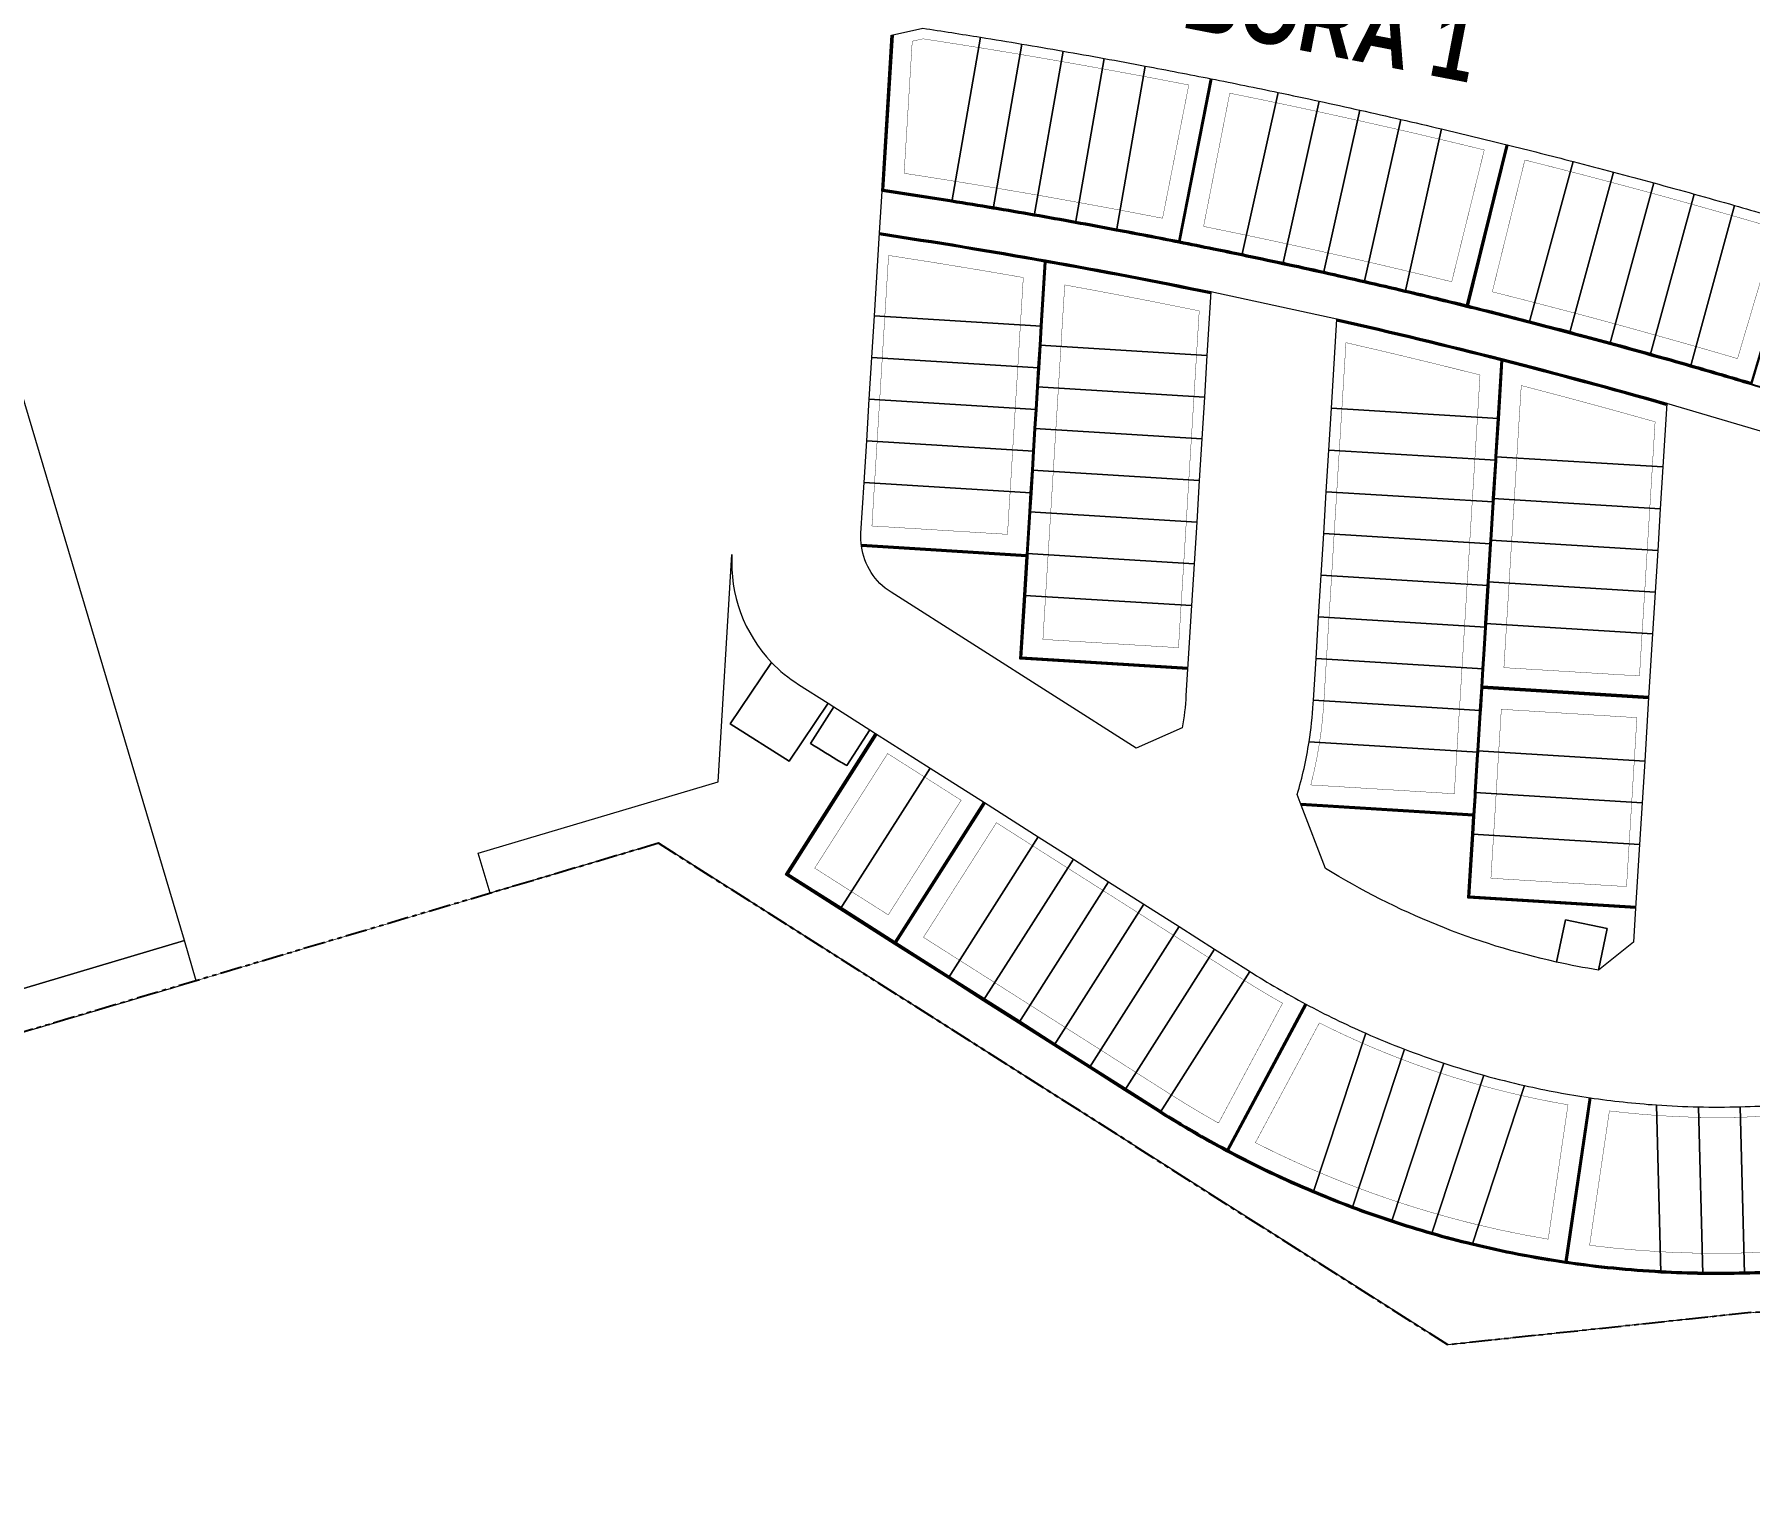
# Model space of a CAD drawing. Header units: centimetres. Extents: x -6122352 to 6876996, y -1694241 to 2592194.
# Drawn here: x 862755 to 1109007, y -564346 to -353363 of the extents above; entities that cross this region are included whole.
import ezdxf

# ---------------------------------------------------------------- set-up
doc = ezdxf.new("R2010")
doc.units = ezdxf.units.CM
doc.header["$MEASUREMENT"] = 0
doc.linetypes.add('23585-XR-AR-DAMAC PLOT LIMITS$0$PHANTOM2', pattern=[1.25, 0.625, -0.125, 0.125, -0.125, 0.125, -0.125])
doc.linetypes.add('XR-AR-END-SETTING OUT PLAN$0$23261-XR-AR-SI-GF$0$HIDDEN', pattern=[0.375, 0.25, -0.125])
for name, color, linetype, lineweight, true_color in [('08-Compound Wall-2', 6, 'Continuous', 25, 0xff00ff), ('23585-XR-AR-DAMAC PLOT LIMITS$0$1-End units', 7, 'Continuous', 5, 0xf8991e), ('23585-XR-AR-DAMAC PLOT LIMITS$0$1-Open Space', 7, 'Continuous', 5, 0x90cf5a), ('23585-XR-AR-DAMAC PLOT LIMITS$0$1-Utility', 7, 'Continuous', 5, 0x8db1ff)]:
    doc.layers.add(name, color=color, linetype=linetype, lineweight=lineweight, true_color=true_color)
for name, color, linetype, lineweight in [('23585-XR-AR-BOUNDARY WALLS AND SETBACKS$0$A-ANNO-TEXT', 3, 'Continuous', 25), ('23585-XR-AR-DAMAC PLOT LIMITS$0$1-Mid units', 41, 'Continuous', 5), ('23585-XR-AR-DAMAC PLOT LIMITS$0$1-Retail', 10, 'Continuous', 5), ('A-ANNO-TEXT', 3, 'Continuous', 25)]:
    doc.layers.add(name, color=color, linetype=linetype, lineweight=lineweight)
for name, color, linetype in [('23585-XR-AR-BOUNDARY WALLS AND SETBACKS$0$cluster name', 2, 'Continuous'), ('23585-XR-AR-BOUNDARY WALLS AND SETBACKS$0$setback', 7, 'XR-AR-END-SETTING OUT PLAN$0$23261-XR-AR-SI-GF$0$HIDDEN'), ('23585-XR-AR-DAMAC PLOT LIMITS$0$PROJECT_LIMIT', 1, 'Continuous'), ('@MI-REF LAYER', 7, 'Continuous')]:
    doc.layers.add(name, color=color, linetype=linetype)
doc.layers.add('23585-XR-AR-DAMAC PLOT LIMITS$0$D-Phase New', color=7, linetype='Continuous', true_color=0x000080)
doc.styles.add('23585-XR-AR-BOUNDARY WALLS AND SETBACKS$0$Arial', font='arialbd.ttf')

# ---------------------------------------------------------------- blocks, each defined once
blk = doc.blocks.new('23585-XR-AR-BOUNDARY WALLS AND SETBACKS$0$A$Cfa569a08')
at = {"layer": '23585-XR-AR-BOUNDARY WALLS AND SETBACKS$0$cluster name', "style": '23585-XR-AR-BOUNDARY WALLS AND SETBACKS$0$Arial', "width": 0.8}
blk.add_text('BORA BORA 1', height=10, rotation=36.5671, dxfattribs=at).set_placement((497316.43, 2769394.95))
blk = doc.blocks.new('23585-XR-AR-BOUNDARY WALLS AND SETBACKS')
at = {"layer": '08-Compound Wall-2'}
for points in [[(497446.49, 2769446.87, 0.002512), (497438.62, 2769442.2, 0.002512), (497430.79, 2769437.46, 0.001647), (497425.69, 2769434.31, 0.001647), (497420.6, 2769431.12, 0.001647), (497415.54, 2769427.9, 0.001647), (497410.5, 2769424.65, 0.002526), (497402.81, 2769419.59, 0.002512), (497395.21, 2769414.49, 0.001647), (497390.26, 2769411.1, 0.001647), (497385.33, 2769407.69, 0.001647), (497380.42, 2769404.23, 0.001647), (497375.54, 2769400.75, 0.001144), (497372.16, 2769398.31, 0.001382), (497368.09, 2769395.34, 0.002513), (497360.74, 2769389.89, 0.001647), (497355.95, 2769386.28, 0.001647), (497351.18, 2769382.64, 0.001647), (497346.44, 2769378.96, 0.001647), (497341.72, 2769375.25, 0.002782), (497333.81, 2769368.92), (497318.23, 2769385.06)], [(497426.18, 2769462.73), (497438.43, 2769442.32, 0.002485), (497430.69, 2769437.63, 0.001647), (497425.58, 2769434.48, 0.001647), (497420.49, 2769431.29, 0.001647), (497415.43, 2769428.07, 0.001647), (497410.39, 2769424.81, 0.002498), (497402.78, 2769419.82), (497389.6, 2769439.63)], [(497389.43, 2769439.52), (497402.61, 2769419.71, 0.002485), (497395.1, 2769414.66, 0.001647), (497390.15, 2769411.27, 0.001647), (497385.21, 2769407.85, 0.001647), (497380.31, 2769404.4, 0.001647), (497375.42, 2769400.91, 0.001144), (497372.04, 2769398.47, 0.001355), (497368.05, 2769395.56), (497353.93, 2769414.72)], [(497391.47, 2769404.65, -0.006745), (497411.69, 2769418.26, -0.00678), (497432.38, 2769431.39)], [(497461.69, 2769401.03), (497444.49, 2769384.43), (497442.73, 2769386.26), (497440.75, 2769388.31), (497438.56, 2769390.58), (497438.21, 2769390.94), (497434.39, 2769394.89), (497434.04, 2769395.26), (497430.23, 2769399.21), (497429.87, 2769399.58), (497426.06, 2769403.53), (497425.71, 2769403.89), (497421.89, 2769407.84), (497421.54, 2769408.21), (497417.73, 2769412.16), (497411.92, 2769418.17, -0.006741), (497432.48, 2769431.22)], [(497391.59, 2769404.49, -0.006727), (497411.75, 2769418.06), (497417.58, 2769412.02), (497421.39, 2769408.07), (497421.75, 2769407.7), (497425.56, 2769403.75), (497425.92, 2769403.39), (497429.73, 2769399.44), (497430.08, 2769399.07), (497433.9, 2769395.12), (497434.25, 2769394.75), (497438.06, 2769390.8), (497438.42, 2769390.44), (497440.61, 2769388.17), (497442.59, 2769386.12), (497444.42, 2769384.22), (497446.75, 2769381.8), (497446.96, 2769381.59), (497450.77, 2769377.64), (497450.92, 2769377.49), (497451.13, 2769377.27), (497454.94, 2769373.32), (497455.3, 2769372.95), (497457.14, 2769371.05), (497439.29, 2769353.82)], [(497353.77, 2769414.6), (497367.89, 2769395.45, 0.002485), (497360.62, 2769390.05, 0.001647), (497355.83, 2769386.44, 0.001647), (497351.06, 2769382.79, 0.001647), (497346.32, 2769379.12, 0.001647), (497341.6, 2769375.41, 0.002731), (497333.83, 2769369.19), (497318.37, 2769385.2)], [(497338, 2769364.59, -0.006667), (497356.96, 2769379.5, -0.006688), (497376.37, 2769393.95)], [(497413.93, 2769355.05), (497396.73, 2769338.45), (497390.52, 2769344.88), (497386.63, 2769348.91), (497386.35, 2769349.2), (497382.18, 2769353.52), (497380.28, 2769355.49), (497378.02, 2769357.83), (497376.11, 2769359.81), (497373.85, 2769362.15), (497371.94, 2769364.12), (497369.68, 2769366.47), (497367.78, 2769368.44), (497365.51, 2769370.78), (497363.61, 2769372.76), (497357.18, 2769379.42, -0.006654), (497376.49, 2769393.79)], [(497527.25, 2769387.24), (497545.59, 2769372.07, 0.003305), (497539.52, 2769364.63, 0.001806), (497536.25, 2769360.54, -0.001277), (497535.77, 2769359.94, -0.010037), (497531.94, 2769355.34, -0.01004), (497527.91, 2769350.9, -0.010055), (497523.71, 2769346.61, -0.022785), (497513.57, 2769337.55), (497498.55, 2769356.01)], [(497527.37, 2769387.39), (497545.87, 2769372.1, 0.003374), (497539.68, 2769364.51, 0.001806), (497536.41, 2769360.41, -0.001277), (497535.93, 2769359.81, -0.010037), (497532.09, 2769355.21, -0.01004), (497528.06, 2769350.76, -0.010055), (497523.85, 2769346.47, -0.022953), (497513.62, 2769337.33)], [(497338.12, 2769364.43, -0.006646), (497357.02, 2769379.3), (497363.46, 2769372.62), (497365.37, 2769370.65), (497367.63, 2769368.3), (497369.54, 2769366.33), (497371.8, 2769363.99), (497373.7, 2769362.01), (497375.97, 2769359.67), (497377.87, 2769357.7), (497380.13, 2769355.35), (497382.04, 2769353.38), (497386.35, 2769348.91), (497369.29, 2769332.44)], [(497498.4, 2769355.89), (497513.42, 2769337.42, -0.022786), (497502.49, 2769329.34, -0.010056), (497497.44, 2769326.09, -0.01004), (497492.27, 2769323.06, -0.010039), (497486.98, 2769320.23, -0.010056), (497481.58, 2769317.62, -0.022786), (497468.98, 2769312.51), (497461.07, 2769334.96)], [(497513.62, 2769337.33, -0.022953), (497502.6, 2769329.17, -0.010056), (497497.54, 2769325.92, -0.01004), (497492.37, 2769322.88, -0.010039), (497487.08, 2769320.06, -0.010056), (497481.66, 2769317.44, -0.022954), (497468.95, 2769312.29)], [(497460.88, 2769334.9), (497468.79, 2769312.45, -0.018462), (497458.27, 2769309.18), (497458.05, 2769309.12), (497452.48, 2769307.62), (497446.68, 2769306.06), (497440.89, 2769304.5), (497435.09, 2769302.95), (497429.3, 2769301.39), (497423.51, 2769299.83), (497414.77, 2769297.48), (497408.59, 2769320.46)], [(497468.95, 2769312.29, -0.01863), (497458.32, 2769308.99), (497458.11, 2769308.93), (497452.53, 2769307.43), (497446.73, 2769305.87), (497440.94, 2769304.31), (497435.15, 2769302.75), (497429.35, 2769301.19), (497423.56, 2769299.64), (497414.72, 2769297.26)]]:
    blk.add_lwpolyline(points, format="xyb", dxfattribs=at)
for points in [[(497482.66, 2769379.3), (497465.47, 2769362.7), (497461.79, 2769366.51), (497459.25, 2769369.14), (497457.42, 2769371.04), (497455.44, 2769373.09), (497455.09, 2769373.46), (497451.27, 2769377.41), (497451.06, 2769377.63), (497450.92, 2769377.78), (497447.1, 2769381.73), (497446.9, 2769381.94), (497444.63, 2769384.29), (497461.83, 2769400.89)], [(497482.8, 2769379.16), (497465.46, 2769362.42), (497461.65, 2769366.37), (497459.11, 2769369), (497457.28, 2769370.9), (497439.49, 2769353.74)], [(497414.07, 2769354.9), (497396.73, 2769338.16), (497390.37, 2769344.75), (497386.49, 2769348.77), (497369.43, 2769332.3)], [(497408.39, 2769320.41), (497414.57, 2769297.43), (497405.74, 2769295.05), (497397, 2769292.7), (497390.82, 2769315.69)], [(497414.72, 2769297.26), (497405.79, 2769294.86), (497396.86, 2769292.45), (497390.62, 2769315.63)]]:
    blk.add_lwpolyline(points, dxfattribs=at)
at = {"layer": '23585-XR-AR-BOUNDARY WALLS AND SETBACKS$0$setback', "ltscale": 40, "const_width": 0.05}
for points in [[(497424.46, 2769459.95), (497434.5, 2769443.23, 0.001691), (497429.22, 2769440.02, 0.001647), (497424.1, 2769436.85, 0.001647), (497419, 2769433.66, 0.001647), (497413.92, 2769430.43, 0.001647), (497408.86, 2769427.16, 0.001705), (497403.65, 2769423.75), (497392.85, 2769439.98, -0.001811), (497398.5, 2769443.68, -0.001605), (497403.54, 2769446.93, -0.001605), (497408.59, 2769450.15, -0.001605), (497413.67, 2769453.33, -0.001605), (497418.76, 2769456.48, -0.001789)], [(497387.85, 2769436.66), (497398.65, 2769420.43, 0.001691), (497393.53, 2769416.97, 0.001647), (497388.56, 2769413.58, 0.001647), (497383.61, 2769410.14, 0.001647), (497378.69, 2769406.68, 0.001647), (497373.79, 2769403.19, 0.001144), (497370.4, 2769400.74, 0.000563), (497368.73, 2769399.53), (497357.16, 2769415.22, -0.001821), (497362.67, 2769419.21, -0.001605), (497367.55, 2769422.69, -0.001605), (497372.45, 2769426.13, -0.001605), (497377.37, 2769429.55, -0.001605), (497382.31, 2769432.93, -0.001789), (497387.85, 2769436.66, -0.001789)], [(497458.59, 2769402.08), (497444.57, 2769388.53), (497442.84, 2769390.32), (497440.65, 2769392.59), (497440.29, 2769392.96), (497436.48, 2769396.91), (497436.13, 2769397.27), (497432.31, 2769401.22), (497431.96, 2769401.59), (497428.15, 2769405.54), (497427.79, 2769405.91), (497423.98, 2769409.86), (497423.62, 2769410.22), (497419.81, 2769414.17), (497416.38, 2769417.73, -0.005528), (497433.2, 2769428.38), (497437.65, 2769423.77), (497441.82, 2769419.45), (497445.99, 2769415.13), (497450.16, 2769410.82), (497454.32, 2769406.5), (497458.59, 2769402.08)], [(497438.26, 2769356.71, 0.025045), (497434.71, 2769361.64, 0.023521), (497430.95, 2769365.93), (497430.64, 2769366.25), (497426.47, 2769370.56), (497422.3, 2769374.88), (497418.14, 2769379.2), (497413.97, 2769383.51), (497409.8, 2769387.83), (497405.63, 2769392.15), (497401.47, 2769396.46), (497394.84, 2769403.33, -0.005498), (497411.26, 2769414.39), (497415.5, 2769410.01), (497419.31, 2769406.06), (497419.66, 2769405.69), (497423.48, 2769401.74), (497423.83, 2769401.37), (497427.64, 2769397.42), (497428, 2769397.06), (497431.81, 2769393.11), (497432.16, 2769392.74), (497435.98, 2769388.79), (497436.33, 2769388.42), (497438.52, 2769386.16), (497440.5, 2769384.11), (497442.33, 2769382.21), (497444.67, 2769379.79), (497444.87, 2769379.57), (497448.69, 2769375.62), (497448.83, 2769375.47), (497449.04, 2769375.26), (497452.86, 2769371.31), (497453.11, 2769371.05)], [(497410.9, 2769356.02), (497396.88, 2769342.47), (497392.6, 2769346.9), (497388.72, 2769350.92), (497388.44, 2769351.21), (497384.27, 2769355.53), (497382.36, 2769357.51), (497380.1, 2769359.85), (497378.2, 2769361.82), (497375.94, 2769364.16), (497374.03, 2769366.14), (497371.77, 2769368.48), (497369.86, 2769370.46), (497367.6, 2769372.8), (497365.69, 2769374.77), (497361.46, 2769379.16, -0.005453), (497377.25, 2769390.88), (497381.63, 2769386.34), (497385.8, 2769382.03), (497389.96, 2769377.71), (497394.13, 2769373.39), (497398.3, 2769369.08), (497402.47, 2769364.76), (497406.63, 2769360.44), (497410.9, 2769356.02)], [(497341.26, 2769363.37, -0.005435), (497356.66, 2769375.49), (497361.38, 2769370.6), (497363.28, 2769368.63), (497365.55, 2769366.29), (497367.45, 2769364.31), (497369.71, 2769361.97), (497371.62, 2769360), (497373.88, 2769357.65), (497375.79, 2769355.68), (497378.05, 2769353.34), (497379.95, 2769351.36), (497382.32, 2769348.91), (497368.29, 2769335.37), (497364.02, 2769339.79), (497359.85, 2769344.11), (497355.68, 2769348.43), (497351.52, 2769352.74), (497347.35, 2769357.06)], [(497497.07, 2769352.92), (497509.38, 2769337.79, -0.01783), (497500.93, 2769331.66, -0.010056), (497495.97, 2769328.48, -0.01004), (497490.9, 2769325.5, -0.010039), (497485.71, 2769322.73, -0.010056), (497480.41, 2769320.16, -0.01783), (497470.77, 2769316.15), (497464.29, 2769334.54, 0.013188), (497470.49, 2769337.08, 0.011989), (497476, 2769339.67, 0.011963), (497481.37, 2769342.51, 0.011962), (497486.59, 2769345.61, 0.01199), (497491.68, 2769348.96, 0.013186)], [(497458.64, 2769332.55), (497465.12, 2769314.15, -0.013507), (497457.54, 2769311.88), (497457.32, 2769311.82), (497451.75, 2769310.32), (497445.95, 2769308.77), (497440.16, 2769307.21), (497434.37, 2769305.65), (497428.57, 2769304.09), (497422.78, 2769302.53), (497416.84, 2769300.93), (497411.78, 2769319.77), (497417.71, 2769321.36), (497423.51, 2769322.92), (497429.3, 2769324.48), (497435.1, 2769326.04), (497440.89, 2769327.6), (497446.69, 2769329.16), (497452.26, 2769330.66), (497452.48, 2769330.71, 0.01265)]]:
    blk.add_lwpolyline(points, format="xyb", close=True, dxfattribs=at)
for points in [[(497320.87, 2769386.65), (497321.67, 2769388.03, -0.002173), (497328.01, 2769393.09, -0.001605), (497332.72, 2769396.79, -0.001605), (497337.46, 2769400.46, -0.001605), (497342.22, 2769404.1, -0.001605), (497347, 2769407.71, -0.001779), (497352.32, 2769411.68), (497363.89, 2769395.98, 0.00169), (497358.94, 2769392.29, 0.001647), (497354.14, 2769388.67, 0.001647), (497349.35, 2769385.01, 0.001647), (497344.6, 2769381.32, 0.001647), (497339.86, 2769377.6, 0.002029), (497334.07, 2769372.98), (497320.87, 2769386.65)], [(497526.62, 2769384.12), (497541.65, 2769371.69, 0.002345), (497537.34, 2769366.39, 0.001806), (497534.06, 2769362.27, -0.001277), (497533.59, 2769361.69, -0.010037), (497529.82, 2769357.18, -0.01004), (497525.88, 2769352.82, -0.010055), (497521.75, 2769348.61, -0.017829), (497514.04, 2769341.58), (497501.73, 2769356.71, 0.013184), (497506.7, 2769361.19, 0.011991), (497511.01, 2769365.48, 0.011962), (497515.11, 2769369.97, 0.011311), (497518.77, 2769374.39), (497518.98, 2769374.64, -0.002003), (497522.72, 2769379.32, -0.002066), (497526.62, 2769384.12, -0.002066)], [(497405.98, 2769318.21), (497411.05, 2769299.38), (497405.01, 2769297.75), (497398.97, 2769296.13), (497393.91, 2769314.96), (497399.95, 2769316.59, -0.000085), (497399.95, 2769316.59), (497405.98, 2769318.21)]]:
    blk.add_lwpolyline(points, format="xyb", dxfattribs=at)
blk.add_lwpolyline([(497479.64, 2769380.28), (497465.61, 2769366.73), (497463.88, 2769368.52), (497461.34, 2769371.16), (497459.51, 2769373.06), (497457.53, 2769375.11), (497457.17, 2769375.47), (497453.36, 2769379.42), (497453.15, 2769379.64), (497453, 2769379.79), (497449.19, 2769383.74), (497448.98, 2769383.96), (497448.73, 2769384.22), (497462.76, 2769397.76), (497467.03, 2769393.34), (497471.2, 2769389.02), (497475.37, 2769384.7)], close=True, dxfattribs=at)
at = {"layer": '23585-XR-AR-BOUNDARY WALLS AND SETBACKS$0$A-ANNO-TEXT'}
blk.add_blockref('23585-XR-AR-BOUNDARY WALLS AND SETBACKS$0$A$Cfa569a08', (0, 0), dxfattribs=at)
blk = doc.blocks.new('A$C9d9485f6')
at = {"layer": 'A-ANNO-TEXT', "rotation": 312.4881850805905}
blk.add_blockref('23585-XR-AR-BOUNDARY WALLS AND SETBACKS', (-2377088.53, -1504219.25), dxfattribs=at)
blk = doc.blocks.new('23585-XR-AR-DAMAC PLOT LIMITS')
at = {"layer": '23585-XR-AR-DAMAC PLOT LIMITS$0$1-End units', "color": 251, "true_color": 0x636466}
for points in [[(497438.62, 2769442.2, 0.002512), (497430.79, 2769437.46), (497417.98, 2769457.76, -0.002592), (497426.26, 2769462.78)], [(497410.5, 2769424.65, 0.002526), (497402.81, 2769419.59), (497389.51, 2769439.58, -0.002615), (497397.68, 2769444.94)], [(497402.81, 2769419.59, 0.002512), (497395.21, 2769414.49), (497381.47, 2769434.17, -0.002593), (497389.51, 2769439.58)], [(497438.73, 2769424.81), (497421.47, 2769408.14), (497417.65, 2769412.09), (497411.69, 2769418.26, -0.00678), (497432.38, 2769431.39)], [(497375.54, 2769400.75, 0.001144), (497372.16, 2769398.31, 0.001382), (497368.09, 2769395.34), (497353.85, 2769414.66, -0.002626), (497361.79, 2769420.43)], [(497417.65, 2769412.09), (497400.39, 2769395.42), (497391.47, 2769404.65, -0.006745), (497411.69, 2769418.26)], [(497368.09, 2769395.34, 0.002513), (497360.74, 2769389.89), (497346.1, 2769408.91, -0.002582), (497353.85, 2769414.66)], [(497341.72, 2769375.25, 0.002782), (497333.81, 2769368.92), (497318.23, 2769385.06), (497320.51, 2769389.03, -0.002249), (497327.08, 2769394.27)], [(497382.71, 2769387.38), (497365.44, 2769370.71), (497363.54, 2769372.69), (497356.96, 2769379.5, -0.006688), (497376.37, 2769393.95)], [(497363.54, 2769372.69), (497346.27, 2769356.02), (497338, 2769364.59, -0.006667), (497356.96, 2769379.5)], [(497455.01, 2769373.39), (497455.37, 2769373.02), (497457.35, 2769370.97), (497439.49, 2769353.74), (497437.97, 2769354.34, 0.032832), (497433.54, 2769360.71), (497450.99, 2769377.56), (497451.2, 2769377.34)], [(497523.85, 2769346.47, -0.022953), (497513.62, 2769337.33), (497498.48, 2769355.95, 0.019093), (497505.67, 2769362.27)], [(497382.11, 2769353.45), (497386.28, 2769349.13), (497386.56, 2769348.84), (497369.43, 2769332.3, -0.049772), (497368.01, 2769333.5), (497362.94, 2769338.75), (497380.21, 2769355.42)], [(497513.62, 2769337.33, -0.022953), (497502.6, 2769329.17), (497490.82, 2769350.19, 0.019096), (497498.48, 2769355.95)], [(497481.66, 2769317.44, -0.022954), (497468.95, 2769312.29), (497460.98, 2769334.93, 0.019097), (497469.89, 2769338.45)], [(497468.95, 2769312.29, -0.01863), (497458.32, 2769308.99), (497452.09, 2769332.16, 0.018558), (497460.98, 2769334.93)]]:
    blk.add_lwpolyline(points, format="xyb", close=True, dxfattribs=at)
for points in [[(497461.76, 2769400.96), (497444.49, 2769384.29), (497442.66, 2769386.19), (497440.68, 2769388.24), (497438.49, 2769390.51), (497438.14, 2769390.87), (497455.4, 2769407.54)], [(497468.11, 2769394.38), (497450.85, 2769377.71), (497447.03, 2769381.66), (497446.82, 2769381.87), (497444.49, 2769384.29), (497461.76, 2769400.96)], [(497482.8, 2769379.16), (497465.54, 2769362.49), (497461.72, 2769366.44), (497459.18, 2769369.07), (497476.45, 2769385.74)], [(497414.07, 2769354.9), (497396.8, 2769338.23), (497390.45, 2769344.81), (497407.71, 2769361.48)], [(497417.33, 2769322.81), (497423.56, 2769299.64), (497414.72, 2769297.26), (497408.49, 2769320.44)], [(497408.49, 2769320.44), (497414.72, 2769297.26), (497405.79, 2769294.86), (497399.56, 2769318.04)], [(497399.56, 2769318.04), (497405.79, 2769294.86), (497396.86, 2769292.45), (497390.62, 2769315.63)]]:
    blk.add_lwpolyline(points, close=True, dxfattribs=at)
at = {"layer": '23585-XR-AR-DAMAC PLOT LIMITS$0$1-Mid units', "color": 251, "true_color": 0x636466}
for points in [[(497430.79, 2769437.46, 0.001647), (497425.69, 2769434.31), (497412.87, 2769454.6, -0.001605), (497417.98, 2769457.76)], [(497425.69, 2769434.31, 0.001647), (497420.6, 2769431.12), (497407.79, 2769451.41, -0.001605), (497412.87, 2769454.6)], [(497420.6, 2769431.12, 0.001647), (497415.54, 2769427.9), (497402.73, 2769448.19, -0.001605), (497407.79, 2769451.41)], [(497415.54, 2769427.9, 0.001647), (497410.5, 2769424.65), (497397.68, 2769444.94, -0.001605), (497402.73, 2769448.19)], [(497395.21, 2769414.49, 0.001647), (497390.26, 2769411.1), (497376.52, 2769430.78, -0.001605), (497381.47, 2769434.17)], [(497390.26, 2769411.1, 0.001647), (497385.33, 2769407.69), (497371.59, 2769427.36, -0.001605), (497376.52, 2769430.78)], [(497385.33, 2769407.69, 0.001647), (497380.42, 2769404.23), (497366.68, 2769423.91, -0.001605), (497371.59, 2769427.36)], [(497380.42, 2769404.23, 0.001647), (497375.54, 2769400.75), (497361.79, 2769420.43, -0.001605), (497366.68, 2769423.91)], [(497360.74, 2769389.89, 0.001647), (497355.95, 2769386.28), (497341.31, 2769405.3, -0.001605), (497346.1, 2769408.91)], [(497355.95, 2769386.28, 0.001647), (497351.18, 2769382.64), (497336.54, 2769401.65, -0.001605), (497341.31, 2769405.3)], [(497351.18, 2769382.64, 0.001647), (497346.44, 2769378.96), (497331.8, 2769397.98, -0.001605), (497336.54, 2769401.65)], [(497346.44, 2769378.96, 0.001647), (497341.72, 2769375.25), (497327.08, 2769394.27, -0.001605), (497331.8, 2769397.98)], [(497450.85, 2769377.71), (497450.99, 2769377.56), (497433.54, 2769360.71, 0.023521), (497429.87, 2769364.88), (497429.56, 2769365.2), (497446.82, 2769381.87), (497447.03, 2769381.66)], [(497535.93, 2769359.81, -0.010037), (497532.09, 2769355.21), (497513.97, 2769370.95, 0.011311), (497517.6, 2769375.32), (497517.8, 2769375.58)], [(497532.09, 2769355.21, -0.01004), (497528.06, 2769350.76), (497509.93, 2769366.52, 0.011962), (497513.97, 2769370.95)], [(497528.06, 2769350.76, -0.010055), (497523.85, 2769346.47), (497505.67, 2769362.27, 0.011991), (497509.93, 2769366.52)], [(497502.6, 2769329.17, -0.010056), (497497.54, 2769325.92), (497485.8, 2769346.88, 0.01199), (497490.82, 2769350.19)], [(497497.54, 2769325.92, -0.01004), (497492.37, 2769322.88), (497480.63, 2769343.82, 0.011962), (497485.8, 2769346.88)], [(497492.37, 2769322.88, -0.010039), (497487.08, 2769320.06), (497475.33, 2769341.01, 0.011963), (497480.63, 2769343.82)], [(497487.08, 2769320.06, -0.010056), (497481.66, 2769317.44), (497469.89, 2769338.45, 0.011989), (497475.33, 2769341.01)]]:
    blk.add_lwpolyline(points, format="xyb", close=True, dxfattribs=at)
for points in [[(497442.9, 2769420.49), (497425.63, 2769403.82), (497421.82, 2769407.77), (497421.47, 2769408.14), (497438.73, 2769424.81)], [(497447.07, 2769416.18), (497429.8, 2769399.51), (497425.99, 2769403.46), (497425.63, 2769403.82), (497442.9, 2769420.49)], [(497451.23, 2769411.86), (497433.97, 2769395.19), (497430.16, 2769399.14), (497429.8, 2769399.51), (497447.07, 2769416.18)], [(497421.47, 2769408.14), (497421.82, 2769407.77), (497404.55, 2769391.1), (497400.39, 2769395.42), (497417.65, 2769412.09)], [(497455.4, 2769407.54), (497438.14, 2769390.87), (497434.32, 2769394.82), (497433.97, 2769395.19), (497451.23, 2769411.86)], [(497425.63, 2769403.82), (497425.99, 2769403.46), (497408.72, 2769386.79), (497404.55, 2769391.1), (497421.82, 2769407.77)], [(497429.8, 2769399.51), (497430.16, 2769399.14), (497412.89, 2769382.47), (497408.72, 2769386.79), (497425.99, 2769403.46)], [(497433.97, 2769395.19), (497434.32, 2769394.82), (497417.06, 2769378.15), (497412.89, 2769382.47), (497430.16, 2769399.14)], [(497438.14, 2769390.87), (497438.49, 2769390.51), (497421.22, 2769373.84), (497417.06, 2769378.15), (497434.32, 2769394.82)], [(497472.28, 2769390.06), (497455.01, 2769373.39), (497451.2, 2769377.34), (497450.99, 2769377.56), (497450.85, 2769377.71), (497468.11, 2769394.38)], [(497442.66, 2769386.19), (497425.39, 2769369.52), (497421.22, 2769373.84), (497438.49, 2769390.51), (497440.68, 2769388.24)], [(497476.45, 2769385.74), (497459.18, 2769369.07), (497457.35, 2769370.97), (497455.37, 2769373.02), (497455.01, 2769373.39), (497472.28, 2769390.06)], [(497386.88, 2769383.07), (497369.61, 2769366.4), (497367.7, 2769368.37), (497365.44, 2769370.71), (497382.71, 2769387.38)], [(497444.49, 2769384.29), (497446.82, 2769381.87), (497429.56, 2769365.2), (497425.39, 2769369.52), (497442.66, 2769386.19)], [(497391.04, 2769378.75), (497373.78, 2769362.08), (497371.87, 2769364.06), (497369.61, 2769366.4), (497386.88, 2769383.07)], [(497395.21, 2769374.43), (497377.94, 2769357.76), (497376.04, 2769359.74), (497373.78, 2769362.08), (497391.04, 2769378.75)], [(497399.38, 2769370.12), (497382.11, 2769353.45), (497380.21, 2769355.42), (497377.94, 2769357.76), (497395.21, 2769374.43)], [(497365.44, 2769370.71), (497367.7, 2769368.37), (497350.44, 2769351.7), (497346.27, 2769356.02), (497363.54, 2769372.69)], [(497403.55, 2769365.8), (497386.28, 2769349.13), (497382.11, 2769353.45), (497399.38, 2769370.12)], [(497369.61, 2769366.4), (497371.87, 2769364.06), (497354.6, 2769347.39), (497350.44, 2769351.7), (497367.7, 2769368.37)], [(497373.78, 2769362.08), (497376.04, 2769359.74), (497358.77, 2769343.07), (497354.6, 2769347.39), (497371.87, 2769364.06)], [(497407.71, 2769361.48), (497390.45, 2769344.81), (497386.56, 2769348.84), (497386.28, 2769349.13), (497403.55, 2769365.8)], [(497377.94, 2769357.76), (497380.21, 2769355.42), (497362.94, 2769338.75), (497358.77, 2769343.07), (497376.04, 2769359.74)], [(497458.32, 2769308.99), (497458.11, 2769308.93), (497452.53, 2769307.43), (497446.3, 2769330.6), (497451.87, 2769332.1), (497452.09, 2769332.16)], [(497446.3, 2769330.6), (497452.53, 2769307.43), (497446.73, 2769305.87), (497440.5, 2769329.05)], [(497434.71, 2769327.49), (497440.94, 2769304.31), (497435.15, 2769302.75), (497428.91, 2769325.93)], [(497440.5, 2769329.05), (497446.73, 2769305.87), (497440.94, 2769304.31), (497434.71, 2769327.49)], [(497428.91, 2769325.93), (497435.15, 2769302.75), (497429.35, 2769301.19), (497423.12, 2769324.37)], [(497423.12, 2769324.37), (497429.35, 2769301.19), (497423.56, 2769299.64), (497417.33, 2769322.81)]]:
    blk.add_lwpolyline(points, close=True, dxfattribs=at)
at = {"layer": '23585-XR-AR-DAMAC PLOT LIMITS$0$1-Open Space', "color": 251, "true_color": 0x636466}
for points in [[(497536.81, 2769352.14), (497510.83, 2769316.9), (497381.2, 2769282.03), (497370.16, 2769259.32), (497364.76, 2769261.94), (497380.47, 2769294.25), (497357.74, 2769317.79, 0.20839), (497373, 2769311.52), (497375.52, 2769301.18), (497385.17, 2769303.81), (497382.8, 2769313.53), (497383.77, 2769313.79), (497385.38, 2769307.78, 0.011866), (497390.27, 2769309.18, 0.002375), (497391.24, 2769309.48), (497389.66, 2769315.37), (497390.62, 2769315.63), (497396.86, 2769292.45), (497405.79, 2769294.86), (497414.72, 2769297.26), (497423.56, 2769299.64), (497429.35, 2769301.19), (497435.15, 2769302.75), (497440.94, 2769304.31), (497446.73, 2769305.87), (497452.53, 2769307.43), (497458.11, 2769308.93), (497458.32, 2769308.99, 0.01863), (497468.95, 2769312.29, 0.022954), (497481.66, 2769317.44, 0.010056), (497487.08, 2769320.06, 0.010039), (497492.37, 2769322.88, 0.01004), (497497.54, 2769325.92, 0.010056), (497502.6, 2769329.17, 0.022953), (497513.62, 2769337.33, 0.022953), (497523.85, 2769346.47, 0.010055), (497528.06, 2769350.76, 0.01004), (497532.09, 2769355.21, 0.010037), (497535.93, 2769359.81, 0.001277)], [(497448.47, 2769441.07), (497432.38, 2769431.39, 0.00678), (497411.69, 2769418.26, 0.006745), (497391.47, 2769404.65), (497376.37, 2769393.95, 0.006688), (497356.96, 2769379.5, 0.006667), (497338, 2769364.59), (497333.81, 2769368.92, -0.002782), (497341.72, 2769375.25, -0.001647), (497346.44, 2769378.96, -0.001647), (497351.18, 2769382.64, -0.001647), (497355.95, 2769386.28, -0.001647), (497360.74, 2769389.89, -0.002513), (497368.09, 2769395.34, -0.001382), (497372.16, 2769398.31, -0.001144), (497375.54, 2769400.75, -0.001647), (497380.42, 2769404.23, -0.001647), (497385.33, 2769407.69, -0.001647), (497390.26, 2769411.1, -0.001647), (497395.21, 2769414.49, -0.002512), (497402.81, 2769419.59, -0.002526), (497410.5, 2769424.65, -0.001647), (497415.54, 2769427.9, -0.001647), (497420.6, 2769431.12, -0.001647), (497425.69, 2769434.31, -0.001647), (497430.79, 2769437.46, -0.002512), (497438.62, 2769442.2, -0.002512), (497446.49, 2769446.87, -0.001647)], [(497381.73, 2769055.05), (497333.11, 2769183.1), (497350.92, 2769219.74), (497345.53, 2769222.37), (497332.7, 2769195.98), (497320.83, 2769193.93), (497282.62, 2769187.34, -0.213234), (497298.8, 2769182.28), (497323.46, 2769191.64), (497326.71, 2769183.09), (497328.83, 2769177.48), (497330.96, 2769171.87), (497334.21, 2769163.31), (497337.46, 2769154.76), (497339.59, 2769149.15), (497341.72, 2769143.54), (497343.85, 2769137.93), (497345.98, 2769132.32), (497348.11, 2769126.71), (497350.24, 2769121.1), (497352.57, 2769114.95, -0.005293), (497353.67, 2769111.97, -0.022846), (497357.67, 2769098.87, -0.010022)]]:
    blk.add_lwpolyline(points, format="xyb", dxfattribs=at)
for points in [[(497485.75, 2769369.2), (497482.2, 2769374.16), (497477.24, 2769370.61), (497480.85, 2769365.55, -0.084108), (497448.53, 2769350.17), (497439.49, 2769353.74), (497457.35, 2769370.97), (497459.18, 2769369.07), (497461.72, 2769366.44), (497465.54, 2769362.49), (497482.8, 2769379.16), (497486.2, 2769375.65), (497485.76, 2769369.21)], [(497369.43, 2769332.3), (497386.56, 2769348.84), (497390.45, 2769344.81), (497396.8, 2769338.23), (497414.07, 2769354.9), (497416.7, 2769352.17, -0.028587), (497419.75, 2769348.64), (497417.42, 2769341.79), (497377.17, 2769330.96, -0.220167)]]:
    blk.add_lwpolyline(points, format="xyb", close=True, dxfattribs=at)
at = {"layer": '23585-XR-AR-DAMAC PLOT LIMITS$0$1-Retail', "color": 251, "true_color": 0x636466}
blk.add_lwpolyline([(497345.53, 2769222.37), (497222.4, 2769282.22), (497210.13, 2769278.42, 0.205918), (497209, 2769240.67), (497219.4, 2769214.35, -0.016592), (497228.6, 2769188.6, 0.00195), (497229.54, 2769185.72), (497236.37, 2769179.35), (497282.62, 2769187.34), (497320.83, 2769193.93), (497332.7, 2769195.98)], format="xyb", close=True, dxfattribs=at)
at = {"layer": '23585-XR-AR-DAMAC PLOT LIMITS$0$1-Utility', "color": 251, "true_color": 0x636466}
for points in [[(497485.75, 2769369.2, -0.014242), (497480.85, 2769365.55), (497477.24, 2769370.61), (497482.2, 2769374.16)], [(497383.77, 2769313.79), (497389.66, 2769315.37), (497391.24, 2769309.48, -0.002375), (497390.27, 2769309.18, -0.011866), (497385.38, 2769307.78)], [(497373, 2769311.52, 0.060509), (497377.93, 2769312.22), (497382.8, 2769313.53), (497385.17, 2769303.81), (497375.52, 2769301.18)]]:
    blk.add_lwpolyline(points, format="xyb", close=True, dxfattribs=at)
at = {"layer": '23585-XR-AR-DAMAC PLOT LIMITS$0$D-Phase New', "color": 8, "const_width": 0.1}
blk.add_lwpolyline([(497536.81, 2769352.14), (497584.9, 2769406.41), (497631.67, 2769450.47), (497321.18, 2769786.63), (497249.2, 2769738.1), (497196.84, 2769708.74), (496968.84, 2769577.18), (496894.23, 2769525.45), (496774.4, 2769438.43), (496699.47, 2769372.26), (496681.41, 2769354.87), (497226.77, 2768802.17), (497256.16, 2768835.96), (497300.28, 2768896.74), (497338.9, 2768961.17), (497371.7, 2769028.74), (497381.73, 2769055.04), (497333.11, 2769183.1), (497381.2, 2769282.03), (497510.83, 2769316.9)], close=True, dxfattribs=at)
at = {"layer": '23585-XR-AR-DAMAC PLOT LIMITS$0$PROJECT_LIMIT', "linetype": '23585-XR-AR-DAMAC PLOT LIMITS$0$PHANTOM2', "ltscale": 5}
blk.add_lwpolyline([(498197.26, 2769860.14), (497694.7, 2769500.9), (497637.67, 2769456.13), (497584.9, 2769406.41), (497536.81, 2769352.14), (497510.83, 2769316.9), (497381.2, 2769282.03), (497333.11, 2769183.1), (497381.73, 2769055.04), (497371.7, 2769028.74), (497338.9, 2768961.17), (497300.28, 2768896.74), (497256.16, 2768835.96), (497206.87, 2768779.28), (497152.79, 2768727.16), (497141.4, 2768717.96), (497129.92, 2768708.89), (497118.34, 2768699.93), (497106.66, 2768691.09), (497094.89, 2768682.37)], dxfattribs=at)
blk = doc.blocks.new('A$Cf093b529')
at = {"layer": 'A-ANNO-TEXT'}
blk.add_blockref('23585-XR-AR-DAMAC PLOT LIMITS', (-495391.99, -2768603.44), dxfattribs=at)

msp = doc.modelspace()

# ---------------------------------------------------------------- block references
at = {"layer": '@MI-REF LAYER', "xscale": 1000, "yscale": 1000, "zscale": 1000}
msp.add_blockref('A$C9d9485f6', (-23958.95046, 48155.57226), dxfattribs=at)
at = {"layer": '@MI-REF LAYER', "xscale": 1000, "yscale": 1000, "zscale": 1000, "rotation": 312.4882903633292}
msp.add_blockref('A$Cf093b529', (-891608.73293, 539022.72011), dxfattribs=at)

doc.saveas('drawing.dxf')
